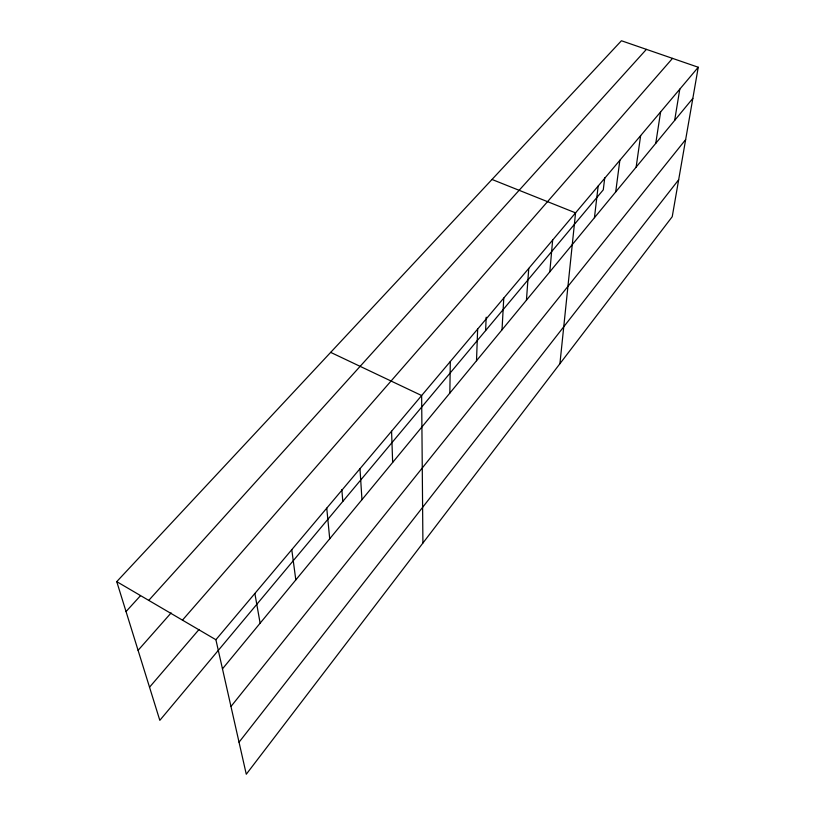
<?xml version="1.0" encoding="UTF-8"?>
<svg xmlns="http://www.w3.org/2000/svg" width="815" height="815" viewBox="0 0 815 815"><rect width="100%" height="100%" fill="white"/><g stroke="black" fill="none" stroke-linecap="round" stroke-linejoin="round"><path stroke-width="1.22" d="M449.839 393.095L450.308 361.524M476.51 360.739L477.651 329.066M485.618 330.595L486.178 317.198M502.02 329.8L503.772 298.056M526.439 300.185L528.752 268.41M549.83 271.813L552.652 240.038M559.915 363.714L575.563 212.858L492.005 179.463M594.441 217.707L598.169 186.024M604.761 177.68L603.283 189.814L159.822 720.348L116.749 581.645L621.427 40.75L698.251 67.248L672.232 216.698L246.273 774.25L215.893 639.724L116.749 581.645M615.712 191.912L619.848 160.3M636.138 167.136L640.641 135.616M655.769 143.318L660.608 111.92M674.657 120.416L679.792 89.151M239.04 742.221L678.661 179.769M230.971 706.493L685.649 139.609M222.475 668.85L692.832 98.381M215.893 639.724L698.251 67.248M149.532 687.208L199.054 629.465M182.458 620.134L672.528 58.374M138.081 650.329L171.13 612.9M148.758 600.39L646.407 49.369M126.04 611.566L140.445 595.745M330.666 352.375L421.64 395.54L422.914 543.034M254.871 593.473L260.117 623.19M291.77 549.677L295.814 579.893M326.754 508.153L329.718 538.776M341.842 489.581L342.809 501.439M359.986 468.717L361.962 499.677M391.567 431.227L392.657 462.441"/></g></svg>
